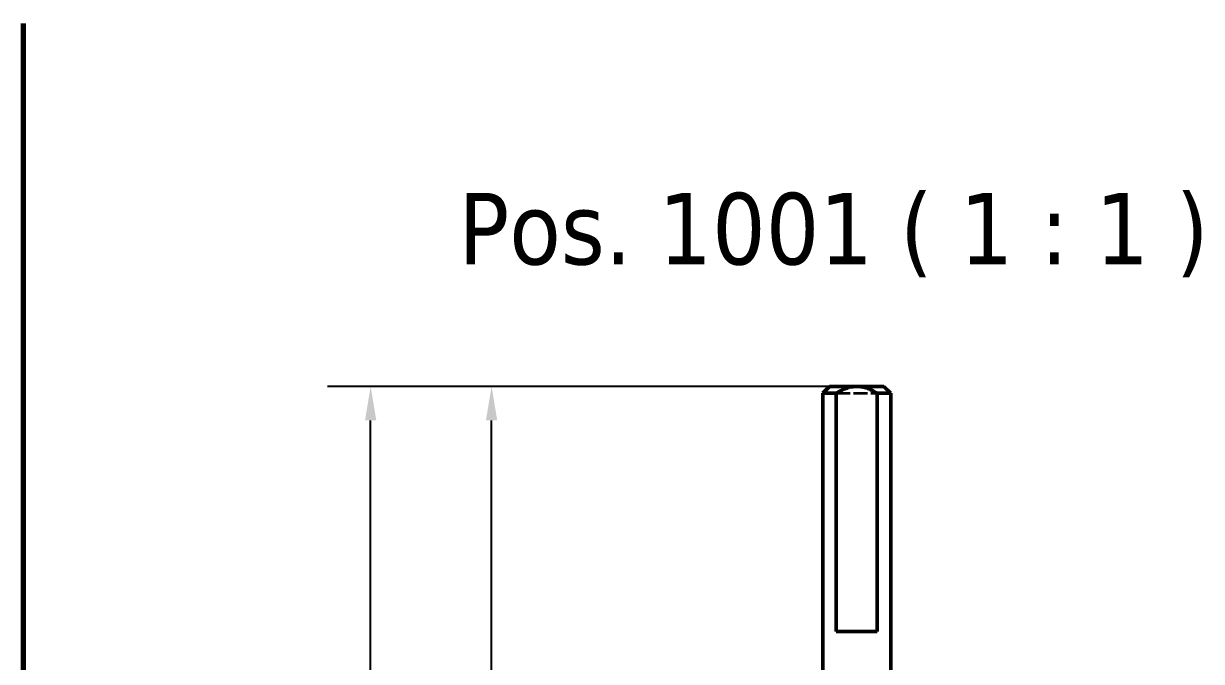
# Model space of a CAD drawing. Header units: millimetres. Extents: x 0 to 297, y 0 to 210.
# Drawn here: x 10 to 96.5, y 153.2 to 200 of the extents above; entities that cross this region are included whole.
import ezdxf

# ---------------------------------------------------------------- set-up
doc = ezdxf.new("R2010")
doc.units = ezdxf.units.MM
doc.linetypes.add('DASHED', pattern=[0.2068, 0.1655, -0.0413])
for name, color, linetype, lineweight in [('Border (ISO)', 7, 'Continuous', 70), ('Dimension (ISO)', 7, 'Continuous', 25), ('Hidden (ISO)', 7, 'DASHED', 35), ('Symbol (ISO)', 7, 'Continuous', 25), ('Visible (ISO)', 7, 'Continuous', 50)]:
    doc.layers.add(name, color=color, linetype=linetype, lineweight=lineweight)
doc.styles.add('Label Text (ISO)', font='tahoma.ttf')
doc.styles.add('Note Text (ISO)', font='tahoma.ttf')
doc.dimstyles.new('Default - Method 1b (ISO)', dxfattribs={"dimtxt": 3.5, "dimasz": 2.5, "dimexe": 3.175, "dimexo": 0, "dimgap": 0.762, "dimtad": 1, "dimtoh": 1, "dimrnd": 1e-08, "dimtxsty": 'Note Text (ISO)', "dimcen": 0.09, "dimdle": 10, "dimclrd": 256, "dimclre": 256, "dimclrt": 256, "dimazin": 2, "dimtfac": 1, "dimtmove": 0, "dimatfit": 3, "dimfxl": 0, "dimtolj": 1, "dimlwd": -1, "dimlwe": -1, "dimarcsym": 0})

# ---------------------------------------------------------------- blocks, each defined once
blk = doc.blocks.new('Borders Default Border')
at = {"layer": 'Border (ISO)', "flags": 128}
blk.add_lwpolyline([(10, 10), (10, 200)], dxfattribs=at)
blk = doc.blocks.new('*D6')
at = {"layer": 'Defpoints', "color": 0}
for p in [(44.37, 173.365), (69.182, 173.365), (63.682, 107.865)]:
    blk.add_point(p, dxfattribs=at)
at = {"layer": 'Dimension (ISO)'}
for p, q in [((69.182, 173.365), (41.195, 173.365)), ((44.37, 110.365), (44.37, 170.865)), ((63.682, 107.865), (41.195, 107.865))]:
    blk.add_line(p, q, dxfattribs=at)
for points in [[(43.953, 170.865), (44.786, 170.865), (44.37, 173.365)], [(43.953, 110.365), (44.786, 110.365), (44.37, 107.865)]]:
    blk.add_solid(points, dxfattribs=at)
at = {"layer": 'Dimension (ISO)', "insert": (39.172, 136.17), "char_height": 3.5, "attachment_point": 1, "rotation": 90, "style": 'Note Text (ISO)'}
blk.add_mtext('\\A1;65,5', dxfattribs=at)
blk = doc.blocks.new('*D7')
at = {"layer": 'Defpoints', "color": 0}
for p in [(35.488, 173.365), (69.182, 173.365), (52.932, 107.715)]:
    blk.add_point(p, dxfattribs=at)
at = {"layer": 'Dimension (ISO)'}
for p, q in [((69.182, 173.365), (32.313, 173.365)), ((35.488, 110.215), (35.488, 170.865)), ((52.932, 107.715), (32.313, 107.715))]:
    blk.add_line(p, q, dxfattribs=at)
for points in [[(35.072, 170.865), (35.905, 170.865), (35.488, 173.365)], [(35.072, 110.215), (35.905, 110.215), (35.488, 107.715)]]:
    blk.add_solid(points, dxfattribs=at)
at = {"layer": 'Dimension (ISO)', "insert": (30.291, 136.048), "char_height": 3.5, "attachment_point": 1, "rotation": 90, "style": 'Note Text (ISO)'}
blk.add_mtext('\\A1;65,6', dxfattribs=at)

msp = doc.modelspace()

# ---------------------------------------------------------------- linework, layer by layer
at = {"layer": 'Hidden (ISO)', "ltscale": 6.125309}
msp.add_line((69.682, 172.865), (72.682, 172.865), dxfattribs=at)
at = {"layer": 'Visible (ISO)'}
for p, q in [((69.182, 173.365), (68.682, 172.865)), ((69.182, 173.365), (73.182, 173.365)), ((73.182, 173.365), (73.682, 172.865)), ((68.682, 172.865), (69.682, 172.865)), ((68.682, 172.865), (68.682, 150.365)), ((69.682, 155.365), (69.682, 172.865)), ((72.682, 172.865), (73.682, 172.865)), ((72.682, 155.365), (72.682, 172.865)), ((73.682, 172.865), (73.682, 150.365)), ((69.682, 155.365), (72.682, 155.365))]:
    msp.add_line(p, q, dxfattribs=at)
for points, weights in [([(69.682, 172.865), (70.515, 173.365), (71.182, 173.365)], [5.11111111113, 5.74999999999, 5.75]), ([(71.182, 173.365), (71.848, 173.365), (72.682, 172.865)], [5.75, 5.74999999999, 5.11111111113])]:
    msp.add_rational_spline(points, weights, degree=2, dxfattribs=at)

# ---------------------------------------------------------------- block references
msp.add_blockref('Borders Default Border', (0, 0))

# ---------------------------------------------------------------- texts
at = {"layer": 'Symbol (ISO)', "insert": (41.935, 181.371), "char_height": 5.25, "attachment_point": 7, "style": 'Label Text (ISO)'}
msp.add_mtext('Pos. 1001 ( 1 : 1 )', dxfattribs=at)

# ---------------------------------------------------------------- dimensions: what is measured, and where the dimension line sits
at = {"layer": 'Dimension (ISO)'}
for base, p1, p2, override, picture, middle in [((35.488232784, 173.365347589), (52.931657436, 107.715347589), (69.181657436, 173.365347589), {"dimgap": 0.762, "dimtoh": 0, "dimdec": 1, "dimtol": 0, "dimlim": 0, "dimtp": 0, "dimtm": 0, "dimtdec": 2, "dimtofl": 0, "dimatfit": 1}, '*D7', (35.488232784, 140.540347589)), ((44.37, 173.365), (63.682, 107.865), (69.182, 173.365), {"dimgap": 0.762, "dimtoh": 0, "dimdec": 2, "dimtol": 0, "dimlim": 0, "dimtp": 0, "dimtm": 0, "dimtdec": 2, "dimtofl": 0, "dimatfit": 1}, '*D6', (44.37, 140.615))]:
    dim = msp.add_linear_dim(base=base, p1=p1, p2=p2, angle=90, dimstyle='Default - Method 1b (ISO)', override=override, dxfattribs=at)
    dim.commit()
    dim.dimension.update_dxf_attribs({"geometry": picture, "text_midpoint": middle, "dimtype": 160})

doc.saveas('drawing.dxf')
